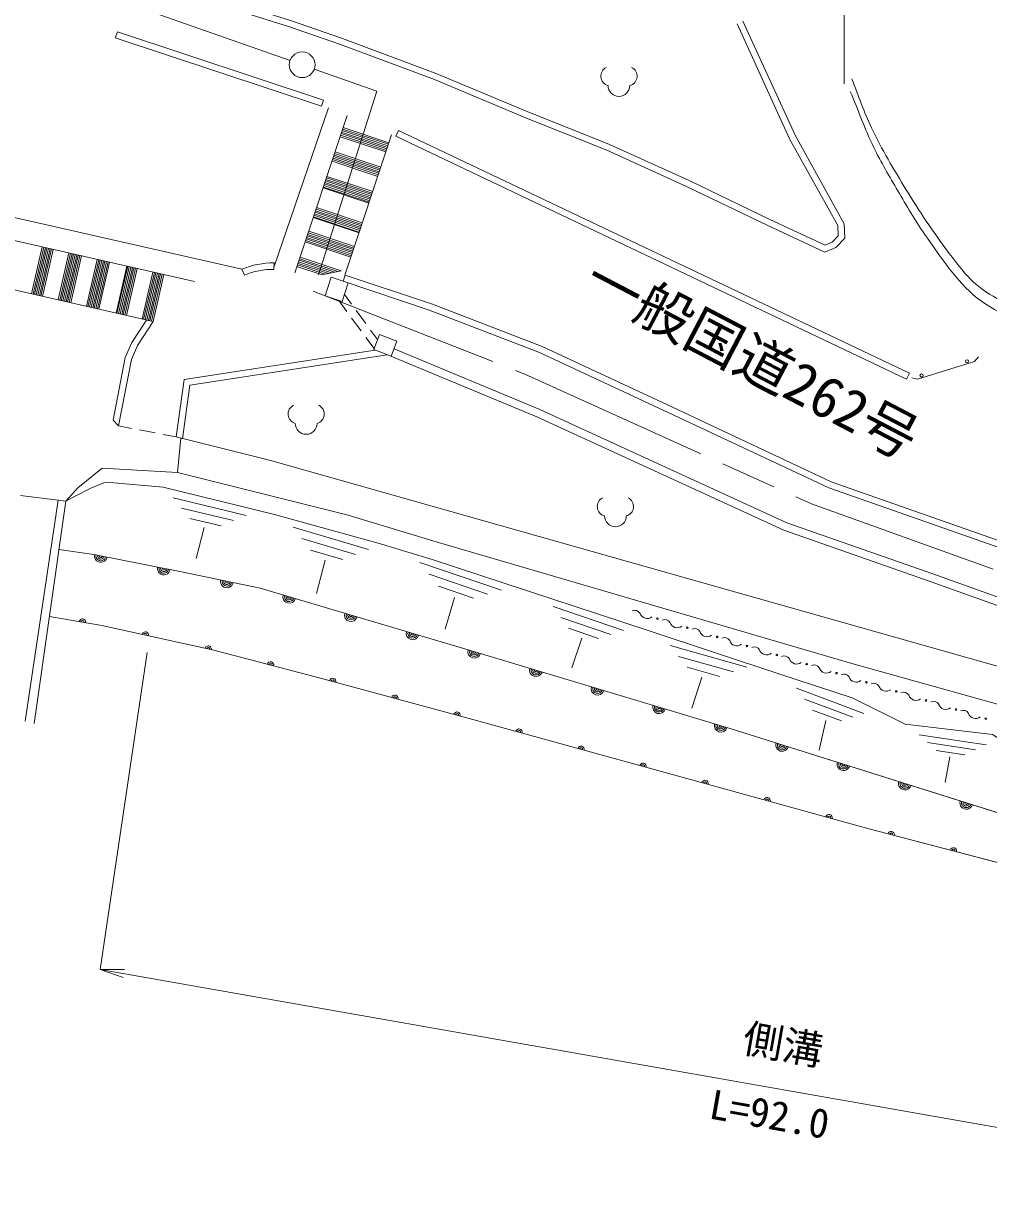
# Model space of a CAD drawing. Units: millimetres, scale not verified. Extents: x -463853 to 680000, y 20000 to 876118.
# Drawn here: x 298785 to 358792, y 246507 to 319388 of the extents above; entities that cross this region are included whole.
import ezdxf
from ezdxf.enums import TextEntityAlignment as Align

# ---------------------------------------------------------------- set-up
doc = ezdxf.new("R2010")
doc.units = ezdxf.units.MM
doc.header["$LTSCALE"] = 1000
doc.linetypes.add('CHAIN', pattern=[18.5, 12, -1.5, 3.5, -1.5])
for name, color, linetype, lineweight in [('M-BGD', 7, 'Continuous', 13), ('M-BMK', 2, 'CHAIN', 13), ('M-BMK-SRVR', 3, 'Continuous', 13), ('M-STR-HTXT', 7, 'Continuous', 13)]:
    doc.layers.add(name, color=color, linetype=linetype, lineweight=lineweight)
doc.layers.add('M-BGD-HTXT', color=7, linetype='Continuous')
doc.styles.add('ＭＳ ゴシック', font='')
doc.styles.get('ＭＳ ゴシック').set_extended_font_data('MS Gothic')

# ---------------------------------------------------------------- blocks, each defined once
blk = doc.blocks.new('ﾌﾟﾛｯﾄﾏｰｸ-02')
at = {"color": 3, "linetype": 'Continuous', "lineweight": 13}
blk.add_circle((0, 0), 0.5, dxfattribs=at)

msp = doc.modelspace()

# ---------------------------------------------------------------- linework, layer by layer
at = {"layer": 'M-BGD'}
for p, q in [((304625, 318876), (304498, 318497)), ((304498, 318497), (317309, 314239)), ((304625, 318876), (317435, 314619)), ((314364, 304285), (317753, 314137)), ((317309, 314239), (317435, 314619)), ((318911, 313657), (315659, 303878)), ((321448, 311779), (318601, 312726)), ((321479, 311874), (318633, 312821)), ((321511, 311969), (318664, 312916)), ((321941, 312376), (322112, 312738)), ((322112, 312738), (353871, 297638)), ((321322, 311400), (318475, 312346)), ((321353, 311494), (318507, 312441)), ((321385, 311589), (318538, 312536)), ((321416, 311684), (318570, 312631)), ((318775, 303741), (321675, 312461)), ((321941, 312376), (353699, 297277)), ((320943, 310261), (318096, 311207)), ((320975, 310356), (318128, 311302)), ((321006, 310451), (318159, 311397)), ((320817, 309881), (317970, 310828)), ((320848, 309976), (318002, 310923)), ((320880, 310071), (318033, 311018)), ((320912, 310166), (318065, 311113)), ((312367, 304105), (285067, 310321)), ((320470, 308838), (317623, 309784)), ((320501, 308932), (317655, 309879)), ((320265, 308221), (317418, 309167)), ((320280, 308268), (317434, 309215)), ((320312, 308363), (317465, 309310)), ((320344, 308458), (317497, 309405)), ((320375, 308553), (317528, 309499)), ((320407, 308648), (317560, 309594)), ((320438, 308743), (317591, 309689)), ((309420, 303340), (289975, 307768)), ((319760, 306702), (316913, 307649)), ((319791, 306797), (316945, 307744)), ((319823, 306892), (316976, 307839)), ((319854, 306987), (317008, 307934)), ((319649, 306370), (316803, 307317)), ((319665, 306418), (316818, 307364)), ((319697, 306513), (316850, 307459)), ((319728, 306608), (316882, 307554)), ((319271, 305232), (316424, 306178)), ((319302, 305327), (316456, 306273)), ((319334, 305421), (316487, 306368)), ((319365, 305516), (316519, 306463)), ((299287, 302571), (299953, 305496)), ((299384, 302549), (300050, 305474)), ((299482, 302526), (300148, 305451)), ((299579, 302504), (300245, 305429)), ((299677, 302482), (300343, 305407)), ((299774, 302460), (300440, 305385)), ((319145, 304852), (316298, 305799)), ((319176, 304947), (316329, 305894)), ((319208, 305042), (316361, 305988)), ((319239, 305137), (316392, 306083)), ((299872, 302437), (300538, 305363)), ((299969, 302415), (300635, 305340)), ((300944, 302193), (301610, 305118)), ((301042, 302171), (301708, 305096)), ((301139, 302149), (301805, 305074)), ((301237, 302127), (301903, 305052)), ((301334, 302104), (302000, 305030)), ((301432, 302082), (302098, 305007)), ((301529, 302060), (302195, 304985)), ((301627, 302038), (302293, 304963)), ((301724, 302016), (302390, 304941)), ((302699, 301794), (303365, 304719)), ((302797, 301771), (303463, 304697)), ((302894, 301749), (303560, 304674)), ((302992, 301727), (303658, 304652)), ((318138, 303922), (315919, 304660)), ((318336, 303962), (315951, 304755)), ((318533, 304001), (315982, 304850)), ((306843, 300850), (292067, 304215)), ((303089, 301705), (303755, 304630)), ((303187, 301683), (303853, 304608)), ((303284, 301660), (303950, 304586)), ((303382, 301638), (304048, 304563)), ((303479, 301616), (304145, 304541)), ((304552, 301372), (305218, 304297)), ((304601, 301361), (305267, 304286)), ((304698, 301339), (305364, 304264)), ((304796, 301316), (305462, 304241)), ((304893, 301294), (305559, 304219)), ((304991, 301272), (305657, 304197)), ((305088, 301250), (305754, 304175)), ((305186, 301227), (305852, 304153)), ((306161, 301005), (306827, 303931)), ((312367, 304105), (312524, 303737)), ((314367, 304495), (314360, 304095)), ((317349, 303763), (315793, 304280)), ((317546, 303803), (315824, 304375)), ((317744, 303843), (315856, 304470)), ((317941, 303882), (315888, 304565)), ((317349, 303763), (318533, 304001)), ((306258, 300983), (306924, 303908)), ((306356, 300961), (307022, 303886)), ((306453, 300939), (307119, 303864)), ((306551, 300917), (307217, 303842)), ((306648, 300894), (307314, 303820)), ((306746, 300872), (307412, 303797)), ((306843, 300850), (307509, 303775)), ((318781, 303740), (318654, 303360)), ((318739, 302533), (319177, 301936)), ((318389, 302165), (318896, 301475)), ((319192, 301072), (319783, 300265)), ((319473, 301533), (320065, 300727)), ((306843, 300850), (306428, 300945)), ((320361, 300324), (320799, 299727)), ((320079, 299862), (320586, 299172)), ((354372, 297272), (357923, 298377)), ((357923, 298377), (358166, 298653)), ((353699, 297277), (353871, 297638)), ((354029, 297346), (354372, 297272)), ((304693, 294367), (304355, 294724)), ((304693, 294367), (305504, 294211)), ((305995, 294117), (306977, 293928)), ((307468, 293834), (308279, 293678)), ((308573, 293596), (308366, 291460)), ((298598, 290031), (300934, 289737)), ((300934, 289737), (298885, 276008)), ((301415, 289676), (299454, 275869)), ((300934, 289737), (301415, 289676)), ((308089, 289883), (312626, 288801)), ((308613, 289244), (311853, 288471)), ((309136, 288605), (311081, 288141)), ((310025, 288050), (309527, 286113)), ((315556, 288067), (320237, 286682)), ((316092, 287356), (319435, 286367)), ((300990, 286685), (303166, 286368)), ((316628, 286645), (318634, 286051)), ((303166, 286368), (308518, 285303)), ((317542, 286006), (317010, 283952)), ((323423, 285877), (328517, 284142)), ((308518, 285303), (313499, 284279)), ((324008, 285136), (327646, 283897)), ((313499, 284279), (326436, 280441)), ((324592, 284396), (326775, 283652)), ((325588, 283695), (325015, 281723)), ((331726, 283131), (336088, 281635)), ((300397, 282507), (303661, 281961)), ((300397, 282507), (303661, 281961)), ((332196, 282457), (335312, 281388)), ((303661, 281961), (310617, 280411)), ((332666, 281783), (334535, 281141)), ((333498, 281155), (332884, 279313)), ((338998, 280706), (343758, 279352)), ((310617, 280411), (317167, 278705)), ((326436, 280441), (342785, 275529)), ((339523, 280030), (342923, 279063)), ((340048, 279354), (342088, 278774)), ((317167, 278705), (326718, 276113)), ((340964, 278742), (340344, 276811)), ((346858, 278065), (351045, 276489)), ((347352, 277378), (350343, 276252)), ((347846, 276690), (349641, 276015)), ((326718, 276113), (338684, 272812)), ((342785, 275529), (363319, 269070)), ((348674, 276045), (348258, 274196)), ((354473, 275154), (358644, 274533)), ((355001, 274668), (357980, 274225)), ((355529, 274182), (357316, 273916)), ((356377, 273784), (356104, 272194)), ((338684, 272812), (351195, 269358)), ((351195, 269358), (364155, 265961))]:
    msp.add_line(p, q, dxfattribs=at)
for points in [[(307283, 322332), (307768, 321977), (315382, 319578), (318624, 318451), (324480, 316264), (330102, 313919), (335225, 311870), (340172, 309613), (345200, 307202), (348624, 305601)], [(306985, 322054), (307585, 321616), (315256, 319198), (318489, 318075), (324333, 315892), (329951, 313549), (335068, 311502), (340003, 309251), (345029, 306840), (348614, 305164)], [(343156, 319357), (346423, 312219), (349413, 306816), (349449, 306181), (349071, 305786), (348624, 305601)], [(343520, 319524), (346781, 312399), (349807, 306930), (349858, 306030), (349302, 305448), (348614, 305164)], [(318654, 303360), (324079, 301548), (330873, 298934), (338922, 295184), (348853, 290512), (377055, 280630), (386241, 276619), (395578, 273022), (404307, 270007), (412747, 267506)], [(318781, 303740), (324215, 301924), (331030, 299302), (339092, 295546), (349005, 290883), (377202, 281002), (386393, 276989), (395715, 273398), (404429, 270388), (412860, 267889)], [(304355, 294724), (305115, 298615), (305519, 299545), (306428, 300945)], [(304693, 294367), (305499, 298495), (305873, 299355), (306843, 300850)], [(308279, 293678), (308779, 297241), (320650, 299077)], [(321828, 299165), (330901, 295377), (346251, 288345), (355325, 285161), (374088, 278452), (383303, 274475), (389084, 271836)], [(308667, 293569), (309134, 296891), (321409, 298790)], [(321635, 298703), (330700, 294919), (346064, 287881), (355159, 284690), (373905, 277987), (383100, 274018), (388490, 271558)], [(308279, 293678), (314087, 292238), (383212, 272674)], [(416568, 263937), (406528, 265498), (390409, 268671), (388376, 269218), (387893, 269349), (382717, 270536), (350288, 279593), (324242, 287217), (318971, 288804), (308366, 291460), (303677, 291726), (302176, 290521), (301415, 289676)], [(362997, 272657), (359047, 275183), (353612, 275820), (350308, 277451), (345820, 278922), (337632, 281651), (324192, 286052), (320848, 287075), (314401, 288849), (307476, 290555), (304185, 290835), (303781, 290822), (302985, 290491), (301880, 289925), (301415, 289676)], [(300990, 286685), (303166, 286368), (308518, 285303), (313499, 284279), (326436, 280441), (342785, 275529), (363319, 269070), (367634, 268035)], [(303661, 281961), (310617, 280411), (317167, 278705), (326718, 276113), (338684, 272812), (351195, 269358), (364155, 265961)]]:
    msp.add_lwpolyline(points, dxfattribs=at)
for points in [[(317922, 303605), (318979, 303252), (318593, 302096), (317536, 302450)], [(320920, 300041), (322004, 299623), (321648, 298698), (320564, 299115)]]:
    msp.add_lwpolyline(points, close=True, dxfattribs=at)
for centre in [(357453, 298379), (354626, 297498)]:
    msp.add_circle(centre, 100, dxfattribs=at)
for centre, radius, start, end in [((335289, 316111), 603, 116.08703, 255.33416), ((336334, 316111), 603, 284.66584, 63.91297), ((335812, 315528), 675, 180, 0), ((314283, 299602), 4894, 89.01586, 113.05082), ((314283, 299602), 4494, 89.01586, 113.05082), ((315841, 295102), 603, 116.08703, 255.33416), ((316885, 295102), 603, 284.66584, 63.91297), ((316363, 294519), 675, 180, 0), ((335068, 289346), 603, 116.08703, 255.33416), ((336113, 289346), 603, 284.66584, 63.91297), ((335590, 288762), 675, 180, 0), ((303593, 286283), 400, 168.7447, 348.7447), ((303593, 286283), 300, 168.7447, 348.7447), ((303593, 286283), 200, 168.7447, 348.7447), ((303593, 286283), 100, 168.7447, 348.7447), ((307516, 285502), 400, 168.7447, 348.7447), ((307516, 285502), 300, 168.7447, 348.7447), ((307516, 285502), 200, 168.7447, 348.7447), ((307516, 285502), 100, 168.7447, 348.7447), ((311436, 284703), 400, 168.38851, 348.38851), ((311436, 284703), 300, 168.38851, 348.38851), ((311436, 284703), 200, 168.38851, 348.38851), ((311436, 284703), 100, 168.38851, 348.38851), ((315315, 283741), 400, 163.47764, 343.47764), ((315315, 283741), 300, 163.47764, 343.47764), ((315315, 283741), 200, 163.47764, 343.47764), ((315315, 283741), 100, 163.47764, 343.47764), ((336804, 282516), 376, 30.28619, 115.8518), ((302454, 282163), 200, 350.50675, 170.50675), ((302454, 282163), 100, 350.50675, 170.50675), ((319149, 282603), 400, 163.47764, 343.47764), ((319149, 282603), 300, 163.47764, 343.47764), ((319149, 282603), 200, 163.47764, 343.47764), ((319149, 282603), 100, 163.47764, 343.47764), ((337572, 282848), 466, 197.75012, 308.38787), ((338204, 282379), 50, 0, 180), ((338204, 282379), 50, 180, 0), ((338660, 281951), 376, 30.28619, 115.8518), ((339429, 282283), 466, 197.75012, 308.38787), ((306371, 281357), 200, 347.43483, 167.43483), ((306371, 281357), 100, 347.43483, 167.43483), ((322984, 281465), 400, 163.47764, 343.47764), ((322984, 281465), 300, 163.47764, 343.47764), ((322984, 281465), 200, 163.47764, 343.47764), ((322984, 281465), 100, 163.47764, 343.47764), ((340060, 281814), 50, 0, 180), ((340060, 281814), 50, 180, 0), ((340517, 281386), 376, 30.28619, 115.8518), ((341285, 281718), 466, 197.75012, 308.38787), ((310275, 280487), 200, 347.43483, 167.43483), ((341916, 281249), 50, 0, 180), ((341916, 281249), 50, 180, 0), ((342373, 280821), 376, 30.28619, 115.8518), ((343141, 281153), 466, 197.75012, 308.38787), ((343772, 280683), 50, 0, 180), ((343772, 280683), 50, 180, 0), ((344229, 280256), 376, 30.28619, 115.8518), ((310275, 280487), 100, 347.43483, 167.43483), ((326819, 280327), 400, 163.27608, 343.27608), ((326819, 280327), 300, 163.27608, 343.27608), ((326819, 280327), 200, 163.27608, 343.27608), ((326819, 280327), 100, 163.27608, 343.27608), ((344997, 280588), 466, 197.75012, 308.38787), ((345628, 280118), 50, 0, 180), ((345628, 280118), 50, 180, 0), ((346085, 279691), 376, 30.28619, 115.8518), ((346853, 280023), 466, 197.75012, 308.38787), ((314149, 279491), 200, 345.40342, 165.40342), ((314149, 279491), 100, 345.40342, 165.40342), ((330650, 279176), 400, 163.27608, 343.27608), ((330650, 279176), 300, 163.27608, 343.27608), ((330650, 279176), 200, 163.27608, 343.27608), ((330650, 279176), 100, 163.27608, 343.27608), ((347484, 279553), 50, 0, 180), ((347484, 279553), 50, 180, 0), ((347941, 279126), 376, 30.28619, 115.8518), ((348709, 279458), 466, 197.75012, 308.38787), ((318018, 278474), 200, 344.81416, 164.81416), ((318018, 278474), 100, 344.81416, 164.81416), ((349340, 278988), 50, 0, 180), ((349340, 278988), 50, 180, 0), ((349797, 278561), 376, 30.28619, 115.8518), ((350565, 278893), 466, 197.75012, 308.38787), ((351196, 278423), 50, 0, 180), ((351196, 278423), 50, 180, 0), ((334480, 278024), 400, 163.27608, 343.27608), ((334480, 278024), 300, 163.27608, 343.27608), ((334480, 278024), 200, 163.27608, 343.27608), ((334480, 278024), 100, 163.27608, 343.27608), ((351653, 277996), 376, 30.28619, 115.8518), ((352421, 278328), 466, 197.75012, 308.38787), ((353052, 277858), 50, 0, 180), ((353052, 277858), 50, 180, 0), ((353509, 277431), 376, 30.28619, 115.8518), ((321878, 277426), 200, 344.81416, 164.81416), ((321878, 277426), 100, 344.81416, 164.81416), ((338311, 276873), 400, 163.27608, 343.27608), ((338311, 276873), 300, 163.27608, 343.27608), ((354277, 277763), 466, 197.75012, 308.38787), ((354908, 277293), 50, 0, 180), ((354908, 277293), 50, 180, 0), ((355365, 276866), 376, 30.28619, 115.8518), ((356133, 277198), 466, 197.75012, 308.38787), ((325738, 276379), 200, 344.81416, 164.81416), ((325738, 276379), 100, 344.81416, 164.81416), ((338311, 276873), 200, 163.27608, 343.27608), ((338311, 276873), 100, 163.27608, 343.27608), ((356764, 276728), 50, 0, 180), ((356764, 276728), 50, 180, 0), ((357221, 276301), 376, 30.28619, 115.8518), ((357989, 276632), 466, 197.75012, 308.38787), ((329595, 275319), 200, 344.57915, 164.57915), ((342142, 275722), 400, 163.27608, 343.27608), ((342142, 275722), 300, 163.27608, 343.27608), ((342142, 275722), 200, 163.27608, 343.27608), ((342142, 275722), 100, 163.27608, 343.27608), ((358620, 276163), 50, 0, 180), ((358620, 276163), 50, 180, 0), ((329595, 275319), 100, 344.57915, 164.57915), ((333451, 274255), 200, 344.57915, 164.57915), ((333451, 274255), 100, 344.57915, 164.57915), ((345960, 274530), 400, 162.53899, 342.53899), ((345960, 274530), 300, 162.53899, 342.53899), ((345960, 274530), 200, 162.53899, 342.53899), ((345960, 274530), 100, 162.53899, 342.53899), ((337307, 273192), 200, 344.57915, 164.57915), ((349776, 273330), 400, 162.53899, 342.53899), ((349776, 273330), 300, 162.53899, 342.53899), ((349776, 273330), 200, 162.53899, 342.53899), ((349776, 273330), 100, 162.53899, 342.53899), ((337307, 273192), 100, 344.57915, 164.57915), ((341163, 272128), 200, 344.56658, 164.56658), ((341163, 272128), 100, 344.56658, 164.56658), ((353592, 272130), 400, 162.53899, 342.53899), ((353592, 272130), 300, 162.53899, 342.53899), ((353592, 272130), 200, 162.53899, 342.53899), ((353592, 272130), 100, 162.53899, 342.53899), ((345019, 271063), 200, 344.56658, 164.56658), ((345019, 271063), 100, 344.56658, 164.56658), ((357407, 270930), 400, 162.53899, 342.53899), ((357407, 270930), 300, 162.53899, 342.53899), ((357407, 270930), 200, 162.53899, 342.53899), ((357407, 270930), 100, 162.53899, 342.53899), ((348875, 269999), 200, 344.56658, 164.56658), ((348875, 269999), 100, 344.56658, 164.56658), ((352736, 268954), 200, 345.31247, 165.31247), ((352736, 268954), 100, 345.31247, 165.31247), ((356605, 267940), 200, 345.31247, 165.31247), ((356605, 267940), 100, 345.31247, 165.31247)]:
    msp.add_arc(centre, radius, start, end, dxfattribs=at)
for points, knots in [([(350288, 315935), (350698, 314919), (351042, 313875), (351516, 312888), (352153, 311563), (352906, 310296), (353677, 309044), (354482, 307737), (355319, 306446), (356247, 305224), (356783, 304517), (357310, 303786), (357975, 303199), (358513, 302725), (359148, 302369), (359772, 302017), (361623, 300971), (363619, 300206), (365526, 299265), (367250, 298414), (368937, 297490), (370666, 296650), (371996, 296003), (373355, 295418), (374691, 294785), (375742, 294286), (376821, 293840), (377830, 293261), (378597, 292820), (379299, 292273), (380036, 291783), (381616, 290731), (383199, 289682), (384789, 288644), (385514, 288171), (386238, 287694), (386972, 287234), (387603, 286839), (388216, 286407), (388882, 286074), (390563, 285235), (392364, 284665), (394113, 283982), (397824, 282533), (401532, 281079), (405280, 279729), (406877, 279154), (408466, 278546), (410101, 278092), (411574, 277682), (413071, 277346), (414582, 277114), (417425, 276677), (420312, 276587), (423178, 276340), (427687, 275952), (432199, 275596), (436710, 275226), (440338, 274929), (443966, 274634), (447594, 274338)], [0, 0, 0, 0, 1, 1, 1, 2, 2, 2, 3, 3, 3, 4, 4, 4, 5, 5, 5, 6, 6, 6, 7, 7, 7, 8, 8, 8, 9, 9, 9, 10, 10, 10, 11, 11, 11, 12, 12, 12, 13, 13, 13, 14, 14, 14, 15, 15, 15, 16, 16, 16, 17, 17, 17, 18, 18, 18, 19, 19, 19, 20, 20, 20, 20]), ([(553424, 282567), (550978, 282639), (548534, 282752), (546087, 282782), (543802, 282810), (541515, 282827), (539231, 282748), (536031, 282638), (532833, 282422), (529645, 282134), (526030, 281808), (522434, 281299), (518830, 280872), (515327, 280457), (511818, 280089), (508323, 279610), (504265, 279053), (500231, 278330), (496179, 277733), (494395, 277471), (492609, 277229), (490823, 276983), (487219, 276486), (483618, 275969), (480009, 275516), (477942, 275257), (475876, 274983), (473800, 274800), (469613, 274431), (465413, 274185), (461212, 274032), (457027, 273880), (452835, 273750), (448650, 273884), (443863, 274038), (439098, 274606), (434322, 274976), (430281, 275289), (426240, 275607), (422200, 275931), (419607, 276139), (416988, 276136), (414422, 276568), (412261, 276932), (410154, 277575), (408054, 278205), (406135, 278781), (404250, 279471), (402369, 280161), (399962, 281045), (397588, 282013), (395205, 282959), (392964, 283848), (390633, 284548), (388496, 285665), (386118, 286908), (383994, 288586), (381764, 290077), (380444, 290959), (379209, 291976), (377830, 292761), (376456, 293542), (374959, 294085), (373531, 294762), (369926, 296472), (366331, 298206), (362751, 299970), (361191, 300739), (359448, 301227), (358089, 302312), (356747, 303385), (355814, 304895), (354814, 306292), (354202, 307148), (353686, 308069), (353154, 308976), (352632, 309866), (352103, 310754), (351653, 311682), (351105, 312814), (350683, 314002), (350197, 315162)], [0, 0, 0, 0, 1, 1, 1, 2, 2, 2, 3, 3, 3, 4, 4, 4, 5, 5, 5, 6, 6, 6, 7, 7, 7, 8, 8, 8, 9, 9, 9, 10, 10, 10, 11, 11, 11, 12, 12, 12, 13, 13, 13, 14, 14, 14, 15, 15, 15, 16, 16, 16, 17, 17, 17, 18, 18, 18, 19, 19, 19, 20, 20, 20, 21, 21, 21, 22, 22, 22, 23, 23, 23, 24, 24, 24, 25, 25, 25, 26, 26, 26, 27, 27, 27, 27])]:
    msp.add_open_spline(points, degree=3, knots=knots, dxfattribs=at)
at = {"layer": 'M-BMK'}
msp.add_line((306850, 320069), (315361, 317082), dxfattribs=at)
msp.add_lwpolyline([(316870, 316552), (320763, 315185), (316802, 302731), (329966, 297586), (347776, 289512), (375837, 279440), (384511, 275504), (392231, 272420)], dxfattribs=at)
at = {"layer": 'M-STR-HTXT'}
for p, q in [((349805, 340237), (349805, 315628)), ((303557, 260567), (305078, 260553)), ((303557, 260567), (304991, 260060))]:
    msp.add_line(p, q, dxfattribs=at)
msp.add_lwpolyline([(306474, 280268), (303557, 260567), (383361, 246507), (387135, 263299)], dxfattribs=at)

# ---------------------------------------------------------------- block references
at = {"layer": 'M-BMK-SRVR', "xscale": 1600, "yscale": 1600, "rotation": 90}
msp.add_blockref('ﾌﾟﾛｯﾄﾏｰｸ-02', (316116, 316817), dxfattribs=at)

# ---------------------------------------------------------------- texts
at = {"layer": 'M-BGD-HTXT', "style": 'ＭＳ ゴシック'}
msp.add_text('一般国道262号', height=2566, rotation=332.367, dxfattribs=at).set_placement((333071, 302056), align=Align.BOTTOM_LEFT)
at = {"layer": 'M-STR-HTXT', "style": 'ＭＳ ゴシック'}
msp.add_text('側溝', height=1833, rotation=349.977, dxfattribs=at).set_placement((345770, 254466), align=Align.BOTTOM_CENTER)
msp.add_text('L=92.0', height=1833, rotation=349.977, dxfattribs=at).set_placement((345335, 252470), align=Align.TOP_CENTER)

doc.saveas('drawing.dxf')
